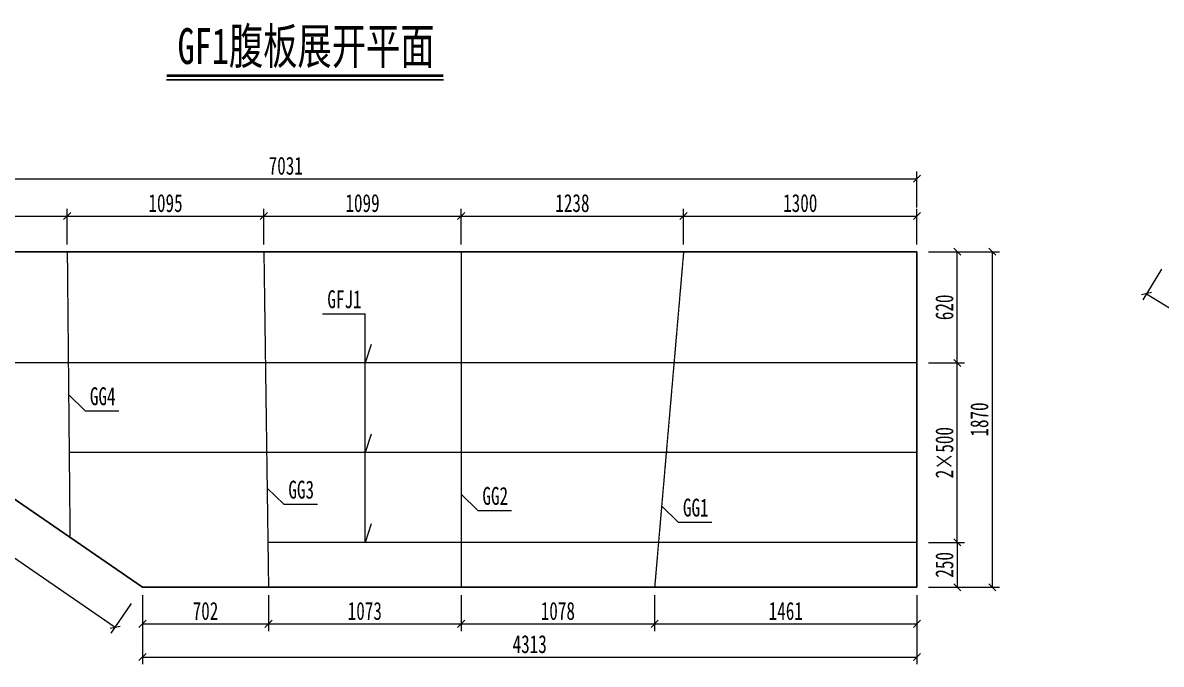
# Model space of a CAD drawing. Header units: millimetres. Extents: x -89049 to 410567, y -307459 to -100425.
# Drawn here: x 89684 to 96024, y -266510 to -262936 of the extents above; entities that cross this region are included whole.
import ezdxf
from ezdxf.enums import TextEntityAlignment as Align

# ---------------------------------------------------------------- set-up
doc = ezdxf.new("R2010")
doc.units = ezdxf.units.MM
doc.linetypes.add('DASHED', pattern=[0.75, 0.5, -0.25])
doc.layers.get('Defpoints').update_dxf_attribs({"color": 8})
for name, color, linetype, lineweight in [('文字', 7, 'Continuous', 15), ('标注线及字体', 2, 'Continuous', 15), ('细实线', 4, 'Continuous', 15), ('虚线', 7, 'DASHED', 13), ('钢板粗线', 1, 'Continuous', 25)]:
    doc.layers.add(name, color=color, linetype=linetype, lineweight=lineweight)
doc.styles.add('111', font='', dxfattribs={"width": 0.7})
doc.styles.add('BM_Dim', font='', dxfattribs={"width": 0.85})
doc.styles.get('111').set_extended_font_data('仿宋_GB2312')
doc.styles.get('BM_Dim').set_extended_font_data('仿宋_GB2312')
doc.dimstyles.new('200', dxfattribs={"dimscale": 0, "dimtxt": 2.5, "dimasz": 1, "dimexe": 1, "dimexo": 1, "dimgap": 0.6, "dimtad": 1, "dimdec": 0, "dimdsep": 46, "dimtxsty": '111', "dimblk": 'OBLIQUE', "dimcen": 0, "dimclrd": 4, "dimclre": 4, "dimclrt": 4, "dimadec": 1, "dimazin": 2, "dimtfac": 1, "dimtdec": 0, "dimtix": 1, "dimtmove": 2, "dimatfit": 3, "dimfxl": 4, "dimfxlon": 1, "dimtolj": 1, "dimlwd": -1, "dimlwe": -1, "dimarcsym": 0})

# ---------------------------------------------------------------- blocks, each defined once
blk = doc.blocks.new('_Oblique')
at = {"color": 0, "linetype": 'ByBlock', "lineweight": -2}
blk.add_line((-0.5, -0.5), (0.5, 0.5), dxfattribs=at)
blk = doc.blocks.new('*D2305')
at = {"layer": 'Defpoints', "color": 0, "transparency": 16777216}
for p in [(87633.4, -264212), (87633.4, -264212), (94663.9, -264211.7), (88068, -264396.7), (90350.6, -266081.3)]:
    blk.add_point(p, dxfattribs=at)
at = {"layer": '细实线', "color": 4, "transparency": 16777216}
blk.add_arc((87633.4, -264212), 472.2, 325.47494, 0.00257, dxfattribs=at)
at = {"layer": '细实线', "color": 4, "transparency": 16777216, "xscale": 40, "yscale": 40, "zscale": 40}
for p, rotation in [((88105.6, -264212), 90.00257311970113), ((88022.4, -264479.7), 235.4749444682329)]:
    blk.add_blockref('_Oblique', p, dxfattribs=dict(at, rotation=rotation))
at = {"layer": '细实线', "color": 4, "transparency": 16777216, "insert": (88016, -264330.9), "char_height": 100, "attachment_point": 5, "rotation": 72.73876, "style": '111'}
blk.add_mtext('\\A1;34.5%%d', dxfattribs=at)
blk = doc.blocks.new('*D2306')
at = {"layer": 'Defpoints', "color": 0, "transparency": 16777216}
for p in [(87633.4, -264212), (90350.6, -266081.3), (90197.9, -266303.4)]:
    blk.add_point(p, dxfattribs=at)
at = {"layer": '细实线', "color": 4, "transparency": 16777216}
for p, q in [((87571.3, -264302.3), (87457.9, -264467.1)), ((87480.6, -264434.1), (90197.9, -266303.4)), ((90288.5, -266171.6), (90175.2, -266336.4))]:
    blk.add_line(p, q, dxfattribs=at)
at = {"layer": '细实线', "color": 4, "transparency": 16777216, "xscale": 40, "yscale": 40, "zscale": 40}
for p, rotation in [((87480.6, -264434.1), 145.474944468233), ((90197.9, -266303.4), 325.4749444682329)]:
    blk.add_blockref('_Oblique', p, dxfattribs=dict(at, rotation=rotation))
at = {"layer": '细实线', "color": 4, "transparency": 16777216, "insert": (88879.8, -265309.8), "char_height": 100, "attachment_point": 5, "rotation": 325.47494, "style": '111'}
blk.add_mtext('\\A1;3298', dxfattribs=at)
blk = doc.blocks.new('*D2307')
at = {"layer": 'Defpoints', "color": 0, "transparency": 16777216}
for p in [(94663.9, -263804.7), (87633.4, -264212), (94663.9, -264211.7)]:
    blk.add_point(p, dxfattribs=at)
at = {"layer": '细实线', "color": 4, "transparency": 16777216}
for p, q in [((87633.4, -263964.7), (87633.4, -263764.7)), ((87633.4, -263804.7), (94663.9, -263804.7)), ((94663.9, -263964.7), (94663.9, -263764.7))]:
    blk.add_line(p, q, dxfattribs=at)
at = {"layer": '细实线', "color": 4, "transparency": 16777216, "xscale": 40, "yscale": 40, "zscale": 40, "rotation": 180}
blk.add_blockref('_Oblique', (87633.4, -263804.7), dxfattribs=at)
at = {"layer": '细实线', "color": 4, "transparency": 16777216, "xscale": 40, "yscale": 40, "zscale": 40}
blk.add_blockref('_Oblique', (94663.9, -263804.7), dxfattribs=at)
at = {"layer": '细实线', "color": 4, "transparency": 16777216, "insert": (91148.6, -263733.1), "char_height": 100, "attachment_point": 5, "style": '111'}
blk.add_mtext('\\A1;7031', dxfattribs=at)
blk = doc.blocks.new('*D2308')
at = {"layer": 'Defpoints', "color": 0, "transparency": 16777216}
for p in [(90350.6, -266081.3), (94663.9, -266081.3), (94663.9, -266470.2)]:
    blk.add_point(p, dxfattribs=at)
at = {"layer": '细实线', "color": 4, "transparency": 16777216}
for p, q in [((90350.6, -266310.2), (90350.6, -266510.2)), ((94663.9, -266310.2), (94663.9, -266510.2)), ((90350.6, -266470.2), (94663.9, -266470.2))]:
    blk.add_line(p, q, dxfattribs=at)
at = {"layer": '细实线', "color": 4, "transparency": 16777216, "xscale": 40, "yscale": 40, "zscale": 40, "rotation": 180}
blk.add_blockref('_Oblique', (90350.6, -266470.2), dxfattribs=at)
at = {"layer": '细实线', "color": 4, "transparency": 16777216, "xscale": 40, "yscale": 40, "zscale": 40}
blk.add_blockref('_Oblique', (94663.9, -266470.2), dxfattribs=at)
at = {"layer": '细实线', "color": 4, "transparency": 16777216, "insert": (92507.3, -266398.6), "char_height": 100, "attachment_point": 5, "style": '111'}
blk.add_mtext('\\A1;4313', dxfattribs=at)
blk = doc.blocks.new('*D2309')
at = {"layer": 'Defpoints', "color": 0, "transparency": 16777216}
for p in [(94663.9, -265831.3), (94663.9, -266081.3), (94888.7, -266081.3)]:
    blk.add_point(p, dxfattribs=at)
at = {"layer": '细实线', "color": 4, "transparency": 16777216}
for p, q in [((94728.7, -265831.3), (94928.7, -265831.3)), ((94888.7, -265831.3), (94888.7, -266081.3)), ((94728.7, -266081.3), (94928.7, -266081.3))]:
    blk.add_line(p, q, dxfattribs=at)
at = {"layer": '细实线', "color": 4, "transparency": 16777216, "xscale": 40, "yscale": 40, "zscale": 40}
for p, rotation in [((94888.7, -265831.3), 90), ((94888.7, -266081.3), 270)]:
    blk.add_blockref('_Oblique', p, dxfattribs=dict(at, rotation=rotation))
at = {"layer": '细实线', "color": 4, "transparency": 16777216, "insert": (94817.1, -265956.3), "char_height": 100, "attachment_point": 5, "rotation": 90, "style": '111'}
blk.add_mtext('\\A1;250', dxfattribs=at)
blk = doc.blocks.new('*D2310')
at = {"layer": 'Defpoints', "color": 0, "transparency": 16777216}
for p in [(94663.9, -264831.3), (94888.7, -264831.3), (94663.9, -265831.3)]:
    blk.add_point(p, dxfattribs=at)
at = {"layer": '细实线', "color": 4, "transparency": 16777216}
for p, q in [((94728.7, -264831.3), (94928.7, -264831.3)), ((94888.7, -265831.3), (94888.7, -264831.3)), ((94728.7, -265831.3), (94928.7, -265831.3))]:
    blk.add_line(p, q, dxfattribs=at)
at = {"layer": '细实线', "color": 4, "transparency": 16777216, "xscale": 40, "yscale": 40, "zscale": 40}
for p, rotation in [((94888.7, -264831.3), 90), ((94888.7, -265831.3), 270)]:
    blk.add_blockref('_Oblique', p, dxfattribs=dict(at, rotation=rotation))
at = {"layer": '细实线', "color": 4, "transparency": 16777216, "insert": (94817.1, -265331.3), "char_height": 100, "attachment_point": 5, "rotation": 90, "style": '111'}
blk.add_mtext('\\A1;2×500', dxfattribs=at)
blk = doc.blocks.new('*D2311')
at = {"layer": 'Defpoints', "color": 0, "transparency": 16777216}
for p in [(94663.9, -264211.7), (94888.7, -264211.7), (94663.9, -264831.3)]:
    blk.add_point(p, dxfattribs=at)
at = {"layer": '细实线', "color": 4, "transparency": 16777216}
for p, q in [((94728.7, -264211.7), (94928.7, -264211.7)), ((94888.7, -264831.3), (94888.7, -264211.7)), ((94728.7, -264831.3), (94928.7, -264831.3))]:
    blk.add_line(p, q, dxfattribs=at)
at = {"layer": '细实线', "color": 4, "transparency": 16777216, "xscale": 40, "yscale": 40, "zscale": 40}
for p, rotation in [((94888.7, -264211.7), 90), ((94888.7, -264831.3), 270)]:
    blk.add_blockref('_Oblique', p, dxfattribs=dict(at, rotation=rotation))
at = {"layer": '细实线', "color": 4, "transparency": 16777216, "insert": (94817.1, -264521.5), "char_height": 100, "attachment_point": 5, "rotation": 90, "style": '111'}
blk.add_mtext('\\A1;620', dxfattribs=at)
blk = doc.blocks.new('*D2312')
at = {"layer": 'Defpoints', "color": 0, "transparency": 16777216}
for p in [(94844.9, -264211.7), (94844.5, -266081.3), (95083.4, -266081.3)]:
    blk.add_point(p, dxfattribs=at)
at = {"layer": '细实线', "color": 4, "transparency": 16777216}
for p, q in [((94923.4, -264211.7), (95123.4, -264211.7)), ((95083.4, -264211.7), (95083.4, -266081.3)), ((94923.4, -266081.3), (95123.4, -266081.3))]:
    blk.add_line(p, q, dxfattribs=at)
at = {"layer": '细实线', "color": 4, "transparency": 16777216, "xscale": 40, "yscale": 40, "zscale": 40}
for p, rotation in [((95083.4, -264211.7), 90), ((95083.4, -266081.3), 270)]:
    blk.add_blockref('_Oblique', p, dxfattribs=dict(at, rotation=rotation))
at = {"layer": '细实线', "color": 4, "transparency": 16777216, "insert": (95011.8, -265146.5), "char_height": 100, "attachment_point": 5, "rotation": 90, "style": '111'}
blk.add_mtext('\\A1;1870', dxfattribs=at)
blk = doc.blocks.new('*D2320')
at = {"layer": 'Defpoints', "color": 0, "transparency": 16777216}
for p in [(96075.6, -264229.6), (99085.3, -266082.2), (98952.4, -266298)]:
    blk.add_point(p, dxfattribs=at)
at = {"layer": '细实线', "color": 4, "transparency": 16777216}
for p, q in [((96026.6, -264309.1), (95921.8, -264479.4)), ((95942.7, -264445.4), (98952.4, -266298)), ((99036.3, -266161.7), (98931.5, -266332))]:
    blk.add_line(p, q, dxfattribs=at)
at = {"layer": '细实线', "color": 4, "transparency": 16777216, "xscale": 40, "yscale": 40, "zscale": 40}
for p, rotation in [((95942.7, -264445.4), 148.385737749348), ((98952.4, -266298), 328.385737749348)]:
    blk.add_blockref('_Oblique', p, dxfattribs=dict(at, rotation=rotation))
at = {"layer": '细实线', "color": 4, "transparency": 16777216, "insert": (97485.1, -265310.7), "char_height": 100, "attachment_point": 5, "rotation": 328.38574, "style": '111'}
blk.add_mtext('\\A1;3534', dxfattribs=at)
blk = doc.blocks.new('*D2448')
at = {"layer": 'Defpoints', "color": 0, "transparency": 16777216}
for p in [(89931.5, -264012.8), (89165.1, -264212), (89931.5, -264212)]:
    blk.add_point(p, dxfattribs=at)
at = {"layer": '细实线', "color": 4, "transparency": 16777216}
for p, q in [((89165.1, -264172), (89165.1, -263972.8)), ((89165.1, -264012.8), (89931.5, -264012.8)), ((89931.5, -264172), (89931.5, -263972.8))]:
    blk.add_line(p, q, dxfattribs=at)
at = {"layer": '细实线', "color": 4, "transparency": 16777216, "xscale": 40, "yscale": 40, "zscale": 40, "rotation": 180}
blk.add_blockref('_Oblique', (89165.1, -264012.8), dxfattribs=at)
at = {"layer": '细实线', "color": 4, "transparency": 16777216, "xscale": 40, "yscale": 40, "zscale": 40}
blk.add_blockref('_Oblique', (89931.5, -264012.8), dxfattribs=at)
at = {"layer": '细实线', "color": 4, "transparency": 16777216, "insert": (89548.3, -263941.2), "char_height": 100, "attachment_point": 5, "style": '111'}
blk.add_mtext('\\A1;766', dxfattribs=at)
blk = doc.blocks.new('*D2449')
at = {"layer": 'Defpoints', "color": 0, "transparency": 16777216}
for p in [(91026.5, -264012.7), (89931.5, -264212), (91026.5, -264211.9)]:
    blk.add_point(p, dxfattribs=at)
at = {"layer": '细实线', "color": 4, "transparency": 16777216}
for p, q in [((89931.5, -264172), (89931.5, -263972.8)), ((89931.5, -264012.8), (91026.5, -264012.7)), ((91026.5, -264171.9), (91026.5, -263972.7))]:
    blk.add_line(p, q, dxfattribs=at)
at = {"layer": '细实线', "color": 4, "transparency": 16777216, "xscale": 40, "yscale": 40, "zscale": 40}
for p, rotation in [((89931.5, -264012.8), 180.0043741854026), ((91026.5, -264012.7), 0.004374185402647977)]:
    blk.add_blockref('_Oblique', p, dxfattribs=dict(at, rotation=rotation))
at = {"layer": '细实线', "color": 4, "transparency": 16777216, "insert": (90479, -263941.2), "char_height": 100, "attachment_point": 5, "rotation": 0.00437, "style": '111'}
blk.add_mtext('\\A1;1095', dxfattribs=at)
blk = doc.blocks.new('*D2450')
at = {"layer": 'Defpoints', "color": 0, "transparency": 16777216}
for p in [(92125.9, -264012.7), (91026.5, -264211.9), (92125.9, -264211.8)]:
    blk.add_point(p, dxfattribs=at)
at = {"layer": '细实线', "color": 4, "transparency": 16777216}
for p, q in [((91026.5, -264171.9), (91026.5, -263972.7)), ((91026.5, -264012.7), (92125.9, -264012.7)), ((92125.9, -264171.8), (92125.9, -263972.7))]:
    blk.add_line(p, q, dxfattribs=at)
at = {"layer": '细实线', "color": 4, "transparency": 16777216, "xscale": 40, "yscale": 40, "zscale": 40}
for p, rotation in [((91026.5, -264012.7), 180.0025731197019), ((92125.9, -264012.7), 0.002573119701890875)]:
    blk.add_blockref('_Oblique', p, dxfattribs=dict(at, rotation=rotation))
at = {"layer": '细实线', "color": 4, "transparency": 16777216, "insert": (91576.2, -263941.1), "char_height": 100, "attachment_point": 5, "rotation": 0.00257, "style": '111'}
blk.add_mtext('\\A1;1099', dxfattribs=at)
blk = doc.blocks.new('*D2451')
at = {"layer": 'Defpoints', "color": 0, "transparency": 16777216}
for p in [(93364.1, -264012.7), (92125.9, -264211.8), (93364.1, -264211.8)]:
    blk.add_point(p, dxfattribs=at)
at = {"layer": '细实线', "color": 4, "transparency": 16777216}
for p, q in [((92125.9, -264171.8), (92125.9, -263972.7)), ((92125.9, -264012.7), (93364.1, -264012.7)), ((93364.1, -264171.8), (93364.1, -263972.7))]:
    blk.add_line(p, q, dxfattribs=at)
at = {"layer": '细实线', "color": 4, "transparency": 16777216, "xscale": 40, "yscale": 40, "zscale": 40, "rotation": 180}
blk.add_blockref('_Oblique', (92125.9, -264012.7), dxfattribs=at)
at = {"layer": '细实线', "color": 4, "transparency": 16777216, "xscale": 40, "yscale": 40, "zscale": 40}
blk.add_blockref('_Oblique', (93364.1, -264012.7), dxfattribs=at)
at = {"layer": '细实线', "color": 4, "transparency": 16777216, "insert": (92745, -263941.1), "char_height": 100, "attachment_point": 5, "style": '111'}
blk.add_mtext('\\A1;1238', dxfattribs=at)
blk = doc.blocks.new('*D2452')
at = {"layer": 'Defpoints', "color": 0, "transparency": 16777216}
for p in [(94663.9, -264012.6), (93364.1, -264211.8), (94663.9, -264211.7)]:
    blk.add_point(p, dxfattribs=at)
at = {"layer": '细实线', "color": 4, "transparency": 16777216}
for p, q in [((93364.1, -264171.8), (93364, -263972.7)), ((93364, -264012.7), (94663.9, -264012.6)), ((94663.9, -264171.7), (94663.9, -263972.6))]:
    blk.add_line(p, q, dxfattribs=at)
at = {"layer": '细实线', "color": 4, "transparency": 16777216, "xscale": 40, "yscale": 40, "zscale": 40}
for p, rotation in [((93364, -264012.7), 180.0050240261196), ((94663.9, -264012.6), 0.005024026119599539)]:
    blk.add_blockref('_Oblique', p, dxfattribs=dict(at, rotation=rotation))
at = {"layer": '细实线', "color": 4, "transparency": 16777216, "insert": (94014, -263941), "char_height": 100, "attachment_point": 5, "rotation": 0.00502, "style": '111'}
blk.add_mtext('\\A1;1300', dxfattribs=at)
blk = doc.blocks.new('*D2453')
at = {"layer": 'Defpoints', "color": 0, "transparency": 16777216}
for p in [(90350.6, -266081.3), (91052.4, -266081.3), (91052.4, -266285.3)]:
    blk.add_point(p, dxfattribs=at)
at = {"layer": '细实线', "color": 4, "transparency": 16777216}
for p, q in [((90350.6, -266125.3), (90350.6, -266325.3)), ((91052.4, -266125.3), (91052.4, -266325.3)), ((90350.6, -266285.3), (91052.4, -266285.3))]:
    blk.add_line(p, q, dxfattribs=at)
at = {"layer": '细实线', "color": 4, "transparency": 16777216, "xscale": 40, "yscale": 40, "zscale": 40, "rotation": 180}
blk.add_blockref('_Oblique', (90350.6, -266285.3), dxfattribs=at)
at = {"layer": '细实线', "color": 4, "transparency": 16777216, "xscale": 40, "yscale": 40, "zscale": 40}
blk.add_blockref('_Oblique', (91052.4, -266285.3), dxfattribs=at)
at = {"layer": '细实线', "color": 4, "transparency": 16777216, "insert": (90701.5, -266213.8), "char_height": 100, "attachment_point": 5, "style": '111'}
blk.add_mtext('\\A1;702', dxfattribs=at)
blk = doc.blocks.new('*D2454')
at = {"layer": 'Defpoints', "color": 0, "transparency": 16777216}
for p in [(91052.4, -266081.3), (92125.1, -266081.3), (92125.1, -266285.3)]:
    blk.add_point(p, dxfattribs=at)
at = {"layer": '细实线', "color": 4, "transparency": 16777216}
for p, q in [((91052.4, -266125.3), (91052.4, -266325.3)), ((92125.1, -266125.3), (92125.1, -266325.3)), ((91052.4, -266285.3), (92125.1, -266285.3))]:
    blk.add_line(p, q, dxfattribs=at)
at = {"layer": '细实线', "color": 4, "transparency": 16777216, "xscale": 40, "yscale": 40, "zscale": 40, "rotation": 180}
blk.add_blockref('_Oblique', (91052.4, -266285.3), dxfattribs=at)
at = {"layer": '细实线', "color": 4, "transparency": 16777216, "xscale": 40, "yscale": 40, "zscale": 40}
blk.add_blockref('_Oblique', (92125.1, -266285.3), dxfattribs=at)
at = {"layer": '细实线', "color": 4, "transparency": 16777216, "insert": (91588.8, -266213.8), "char_height": 100, "attachment_point": 5, "style": '111'}
blk.add_mtext('\\A1;1073', dxfattribs=at)
blk = doc.blocks.new('*D2455')
at = {"layer": 'Defpoints', "color": 0, "transparency": 16777216}
for p in [(92125.1, -266081.3), (93202.8, -266081.3), (93202.8, -266285.3)]:
    blk.add_point(p, dxfattribs=at)
at = {"layer": '细实线', "color": 4, "transparency": 16777216}
for p, q in [((92125.1, -266125.3), (92125.1, -266325.3)), ((93202.8, -266125.3), (93202.8, -266325.3)), ((92125.1, -266285.3), (93202.8, -266285.3))]:
    blk.add_line(p, q, dxfattribs=at)
at = {"layer": '细实线', "color": 4, "transparency": 16777216, "xscale": 40, "yscale": 40, "zscale": 40, "rotation": 180}
blk.add_blockref('_Oblique', (92125.1, -266285.3), dxfattribs=at)
at = {"layer": '细实线', "color": 4, "transparency": 16777216, "xscale": 40, "yscale": 40, "zscale": 40}
blk.add_blockref('_Oblique', (93202.8, -266285.3), dxfattribs=at)
at = {"layer": '细实线', "color": 4, "transparency": 16777216, "insert": (92664, -266213.8), "char_height": 100, "attachment_point": 5, "style": '111'}
blk.add_mtext('\\A1;1078', dxfattribs=at)
blk = doc.blocks.new('*D2456')
at = {"layer": 'Defpoints', "color": 0, "transparency": 16777216}
for p in [(93202.8, -266081.3), (94663.9, -266081.3), (94663.9, -266285.3)]:
    blk.add_point(p, dxfattribs=at)
at = {"layer": '细实线', "color": 4, "transparency": 16777216}
for p, q in [((93202.8, -266125.3), (93202.8, -266325.3)), ((94663.9, -266125.3), (94663.9, -266325.3)), ((93202.8, -266285.3), (94663.9, -266285.3))]:
    blk.add_line(p, q, dxfattribs=at)
at = {"layer": '细实线', "color": 4, "transparency": 16777216, "xscale": 40, "yscale": 40, "zscale": 40}
for p, rotation in [((93202.8, -266285.3), 180.0000000000023), ((94663.9, -266285.3), 2.282552411062466e-12)]:
    blk.add_blockref('_Oblique', p, dxfattribs=dict(at, rotation=rotation))
at = {"layer": '细实线', "color": 4, "transparency": 16777216, "insert": (93933.4, -266213.8), "char_height": 100, "attachment_point": 5, "style": '111'}
blk.add_mtext('\\A1;1461', dxfattribs=at)

msp = doc.modelspace()

# ---------------------------------------------------------------- linework, layer by layer
at = {"color": 4}
msp.add_line((90485.3, -263254.6), (92026.2, -263254.6), dxfattribs=at)
at = {"color": 6, "const_width": 14.4}
msp.add_lwpolyline([(90485.3, -263230.6), (92026.2, -263230.6)], dxfattribs=at)
at = {"layer": '细实线'}
for p, q in [((91353.6, -264557.7), (91590.2, -264557.7)), ((91590.2, -265831.3), (91590.2, -264557.7)), ((91625, -264728.2), (91590.2, -264831.3)), ((89939.1, -265007.7), (90031.4, -265098.2)), ((90031.4, -265098.2), (90219.5, -265098.2)), ((91625, -265228.2), (91590.2, -265331.3)), ((91044.8, -265528.2), (91137.1, -265618.7)), ((92125.3, -265563.1), (92217.7, -265653.6)), ((91137.1, -265618.7), (91325.2, -265618.7)), ((92217.7, -265653.6), (92405.8, -265653.6)), ((93241.9, -265628.2), (93334.2, -265718.7)), ((91625, -265728.2), (91590.2, -265831.3)), ((93334.2, -265718.7), (93522.3, -265718.7))]:
    msp.add_line(p, q, dxfattribs=at)
at = {"layer": '虚线', "ltscale": 5}
for p, q in [((89931.5, -264211.9), (89946.7, -265803.4)), ((91026.5, -264211.9), (91052.4, -266081.3)), ((92125.9, -264211.8), (92125.1, -266081.3)), ((93364.1, -264211.8), (93202.8, -266081.3)), ((94663.9, -264831.3), (89176.8, -264831.3)), ((94663.9, -265331.3), (89942.2, -265331.3)), ((94663.9, -265831.3), (91049, -265831.3))]:
    msp.add_line(p, q, dxfattribs=at)
at = {"layer": '钢板粗线'}
for p, q in [((94663.9, -264211.7), (87633.4, -264212)), ((90350.6, -266081.3), (87633.4, -264212)), ((94663.9, -264211.7), (94663.9, -266081.3)), ((94663.9, -266081.3), (90350.6, -266081.3))]:
    msp.add_line(p, q, dxfattribs=at)

# ---------------------------------------------------------------- texts
at = {"layer": '文字', "style": 'BM_Dim', "width": 0.7}
for s, p in [('GFJ1', (91475.5, -264556.2)), ('GG4', (90129.1, -265096.7)), ('GG3', (91234.7, -265617.2)), ('GG2', (92315.3, -265652.1)), ('GG1', (93431.9, -265717.3))]:
    msp.add_text(s, height=100, dxfattribs=at).set_placement(p, align=Align.BOTTOM_CENTER)
at = {"layer": '标注线及字体', "style": '111', "width": 0.7}
msp.add_text('GF1腹板展开平面', height=200, dxfattribs=at).set_placement((91261.8, -263062.2), align=Align.MIDDLE)

# ---------------------------------------------------------------- dimensions: what is measured, and where the dimension line sits
at = {"layer": '细实线'}
for base, p1, p2, picture, middle in [((94663.932, -263804.6792), (87633.3571, -264212.0405), (94663.932, -264211.7248), '*D2307', (91148.6445, -263733.1116)), ((94663.9, -266470.2), (90350.6, -266081.3), (94663.9, -266081.3), '*D2308', (92507.3, -266398.6))]:
    dim = msp.add_linear_dim(base=base, p1=p1, p2=p2, dimstyle='200', override={"dimscale": 40, "dimblk": 'Oblique'}, dxfattribs=at)
    dim.commit()
    dim.dimension.update_dxf_attribs({"geometry": picture, "text_midpoint": middle})
for p1, p2, distance, picture, middle in [((89165.1, -264212), (89931.5, -264212), 199.2, '*D2448', (89548.3, -263941.2)), ((89931.5, -264212), (91026.5, -264211.9), 199.2, '*D2449', (90479, -263941.2)), ((91026.5, -264211.9), (92125.9, -264211.8), 199.2, '*D2450', (91576.2, -263941.1)), ((92125.9, -264211.8), (93364.1, -264211.8), 199.2, '*D2451', (92745, -263941.1)), ((93364.1, -264211.8), (94663.9, -264211.7), 199.2, '*D2452', (94014, -263941)), ((87633.4, -264212), (90350.6, -266081.3), -269.6, '*D2306', (88879.8, -265309.8)), ((96075.6, -264229.6), (99085.3, -266082.2), -253.4, '*D2320', (97485.1, -265310.7)), ((90350.6, -266081.3), (91052.4, -266081.3), -204, '*D2453', (90701.5, -266213.8)), ((91052.4, -266081.3), (92125.1, -266081.3), -204, '*D2454', (91588.8, -266213.8)), ((92125.1, -266081.3), (93202.8, -266081.3), -204, '*D2455', (92664, -266213.8)), ((93202.8, -266081.3), (94663.9, -266081.3), -204, '*D2456', (93933.4, -266213.8))]:
    dim = msp.add_aligned_dim(p1=p1, p2=p2, distance=distance, dimstyle='200', override={"dimscale": 40, "dimblk": 'Oblique'}, dxfattribs=at)
    dim.commit()
    dim.dimension.update_dxf_attribs({"geometry": picture, "text_midpoint": middle})
dim = msp.add_angular_dim_2l(base=(88068, -264396.7), line1=((94663.9, -264211.7), (87633.4, -264212)), line2=((90350.6, -266081.3), (87633.4, -264212)), dimstyle='200', override={"dimscale": 40, "dimblk": 'Oblique'}, dxfattribs=at)
dim.commit()
dim.dimension.update_dxf_attribs({"geometry": '*D2305', "text_midpoint": (88016, -264330.9)})
for base, p1, p2, picture, middle in [((94888.7, -264211.7), (94663.9, -264831.3), (94663.9, -264211.7), '*D2311', (94817.1, -264521.5)), ((95083.4, -266081.3), (94844.9, -264211.7), (94844.5, -266081.3), '*D2312', (95011.8, -265146.5)), ((94888.7, -266081.3), (94663.9, -265831.3), (94663.9, -266081.3), '*D2309', (94817.1, -265956.3))]:
    dim = msp.add_linear_dim(base=base, p1=p1, p2=p2, angle=90, dimstyle='200', override={"dimscale": 40, "dimblk": 'Oblique'}, dxfattribs=at)
    dim.commit()
    dim.dimension.update_dxf_attribs({"geometry": picture, "text_midpoint": middle})
dim = msp.add_linear_dim(base=(94888.7, -264831.3), p1=(94663.9, -265831.3), p2=(94663.9, -264831.3), angle=90, text='2×500', dimstyle='200', override={"dimscale": 40, "dimtxsty": '111', "dimblk": 'Oblique'}, dxfattribs=at)
dim.commit()
dim.dimension.update_dxf_attribs({"geometry": '*D2310', "text_midpoint": (94817.1, -265331.3)})

doc.saveas('drawing.dxf')
